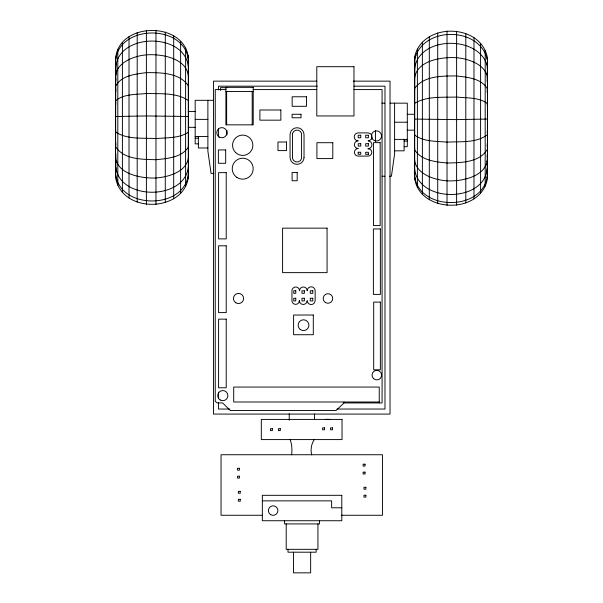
<?xml version="1.0" encoding="UTF-8"?>
<svg xmlns="http://www.w3.org/2000/svg" width="603" height="603" viewBox="0 0 603 603"><rect width="100%" height="100%" fill="white"/><g stroke="black" fill="none" stroke-linecap="round" stroke-linejoin="round"><path stroke-width="0.9" d="M115.542 177.433L115.768 65.177C110.553 19.748 191.437 18.55 188.52 63.767L188.52 170.875C191.128 211.977 122.062 216.371 115.542 177.433L115.542 57.217M414.698 56.712L414.48 171.787C411.872 212.882 480.938 217.284 487.458 178.345L487.458 58.122C481.36 22.876 422.454 22.047 414.698 56.712L414.698 179.754M487.458 58.122L487.458 178.345M115.768 167.476C111.14 211.367 190.895 212.422 188.52 168.832M115.768 167.905L115.542 175.631L116.047 177.297M188.52 169.27L188.302 176.996L187.699 178.646M414.48 66.722L414.698 58.559L415.897 55.265M487.232 68.079L487.458 59.931L486.953 58.257M115.768 162.071C112.882 201.749 189.274 202.435 188.52 163.277M115.768 162.893L115.542 169.85L116.108 171.546M188.438 166.737L188.52 164.129M414.48 72.277C414.027 35.75 479.611 33.678 487.458 66.654M414.48 71.433L414.562 68.817M487.232 73.491L487.458 65.704L486.892 64.008M115.768 154.775L115.542 160.496L116.191 162.086M188.43 158.242L188.52 155.793M414.48 79.769L414.57 77.312M487.232 80.779L487.458 75.058L486.809 73.468M115.768 153.614C113.756 173.785 140.868 178.631 155.973 177.991C169.27 177.011 189.259 171.048 188.52 154.594M414.48 80.96C414.216 60.752 441.155 56.727 456.607 57.7C469.601 58.883 489.417 65.682 487.232 81.948M115.542 148.202L115.768 144.109M188.438 146.469L188.52 144.833M414.48 90.721L414.562 89.086M487.232 91.445L487.458 87.36M115.768 142.685L115.542 146.552C123.66 159.697 142.248 159.305 155.973 159.72C167.235 158.514 181.48 157.662 188.302 147.238L188.52 143.371M414.48 92.191L414.698 88.317C423.947 75.624 442.391 76.001 456.607 75.933C467.4 77.357 481.654 78.277 487.458 89.003L487.232 92.877M371.373 136.293L371.885 133.708A5.088 5.088 0 0 1 379.445 131.846A5.088 5.088 0 0 1 379.965 139.617A5.088 5.088 0 0 1 372.224 138.78L371.636 137.59M115.542 133.798L115.768 131.612M487.232 103.942L487.458 101.756M115.768 130.022L115.542 131.967C127.12 139.723 142.625 137.801 155.973 138.554C166.745 137.59 178.91 138.471 188.302 132.306L188.52 130.369M414.48 105.193L414.698 103.249C427.082 95.907 442.708 97.543 456.607 97.045C466.843 98.199 478.85 97.083 487.458 103.595L487.232 105.533M307.183 300.656L307.048 301.666A3.92 3.92 0 0 1 299.352 300.656A3.693 3.693 0 0 1 295.651 304.349A3.693 3.693 0 0 1 291.958 300.656L291.958 290.804A3.799 3.799 0 0 1 295.756 287.005A3.799 3.799 0 0 1 299.555 290.804A3.814 3.814 0 0 1 303.369 286.99A3.814 3.814 0 0 1 307.183 290.804A3.987 3.987 0 0 1 311.171 286.817A3.987 3.987 0 0 1 315.15 290.804L315.15 300.656A3.987 3.987 0 0 1 307.319 301.688L307.146 300.942M299.224 301.613L299.389 300.942M115.542 59.509L116.047 57.858M486.953 177.704L487.458 176.046L487.232 168.388M116.108 64.084L115.542 65.742L115.768 72.579M486.892 171.471L487.458 169.812L487.232 162.976M414.698 59.064C423.11 25.62 480.651 26.321 487.458 60.421M371.538 138.871L371.938 137.914M116.191 73.95L115.542 75.496L115.768 81.036M486.809 161.604L487.458 160.066L487.232 154.519M314.472 439.285L313.409 441.004A19.319 19.319 0 0 0 311.691 454.866M353.976 89.576L382.076 89.576L382.076 402.947L343.974 402.947L336.052 410.522L230.308 410.522L222.62 402.947L217.216 402.947L215.248 401.41L215.248 89.576L225.899 89.576M368.373 140.906L369.119 140.733A3.987 3.987 0 0 0 368.086 132.894L358.235 132.894A3.987 3.987 0 0 0 354.247 136.881A3.987 3.987 0 0 0 358.235 140.868A3.814 3.814 0 0 0 354.421 144.682A3.814 3.814 0 0 0 358.235 148.496A3.799 3.799 0 0 0 354.436 152.295A3.799 3.799 0 0 0 358.235 156.094L368.086 156.094A3.693 3.693 0 0 0 371.78 152.393A3.693 3.693 0 0 0 368.086 148.7A3.92 3.92 0 0 0 369.104 140.996L368.086 140.868M368.086 148.7L369.104 148.564M316.779 81.141L213.47 81.141L213.47 414.08L390.028 414.08L390.028 81.141L353.403 81.141M317.268 86.184L218.512 86.184L218.512 89.945M353.946 86.184L384.985 86.184L384.985 409.038L337.017 409.038M253.222 89.576L316.801 89.576M225.899 91.483L253.222 91.483M213.334 100.309L195.176 100.309L195.176 143.846L198.357 143.846M381.88 103.158L384.608 103.158M390.051 103.158L407.304 103.158L407.304 146.695L404.123 146.695M188.242 111.434L195.176 111.434M407.304 114.284L414.238 114.284M195.176 119.379L207.884 119.379M394.596 122.221L407.304 122.221M188.242 127.323L195.176 127.323M407.304 130.165L414.238 130.165M195.176 136.549L207.884 136.549M195.176 138.185L198.357 138.185M394.596 139.391L407.304 139.391M404.123 141.034L407.304 141.034M207.884 147.976L198.357 147.976L198.357 136.549M394.596 150.825L404.123 150.825L404.123 139.391M213.869 173.4L211.065 173.4L207.884 151.157L207.884 100.309M382.068 176.242L384.872 176.242M389.546 176.242L391.415 176.242L394.596 153.999L394.596 103.158M379.242 401.997L233.708 401.997L233.708 387.058L379.242 387.058L379.242 402.947M229.803 409.038L218.512 409.038L218.512 402.45M262.35 500.867L331.627 500.867L331.627 507.794L341.795 507.794M262.343 515.271L221.045 515.271L221.045 454.737L382.468 454.737L382.468 515.271L341.177 515.271M368.373 148.662L369.044 148.828M487.232 119.055L456.607 119.605L414.48 119.077M188.52 116.477L146.393 115.949L115.768 116.5M414.698 177.403L415.301 179.038M187.699 56.516L188.302 58.152L188.52 65.81M485.694 54.089L486.448 56.592M299.352 300.656L299.48 301.666M487.232 130.934L487.458 132.871M115.542 102.683L115.768 104.621M487.232 132.524L487.458 134.71C476.295 143.288 460.375 141.351 447.027 142.127C436.233 141.094 423.781 141.909 414.698 135.095L414.48 132.909M188.52 102.646L188.302 100.46C176.272 92.327 160.292 93.978 146.393 93.48C136.142 94.709 123.796 93.684 115.542 100.852L115.768 103.03M487.232 143.589L487.458 147.464M414.48 144.275L414.562 145.828M188.438 89.726L188.52 91.279M115.542 88.091L115.768 91.965M487.232 145.022L487.458 149.107C479.717 162.704 460.858 162.697 447.027 163.014C435.652 161.808 421.248 160.617 414.698 149.838L414.48 145.745M188.52 89.817L188.302 85.724C179.408 72.556 160.7 72.616 146.393 72.639C135.471 74.063 121.06 75.375 115.542 86.448L115.768 90.54M414.48 155.506L414.555 157.353M188.445 78.209L188.52 80.056M487.232 155.687C489.44 176.076 462.463 181.631 447.027 180.847C433.467 179.898 413.575 173.325 414.48 156.697M188.52 78.857C189.01 58.416 162.147 53.712 146.393 54.843C133.112 56.019 113.454 63.443 115.768 79.867M487.232 163.805C490.382 204.515 412.301 204.749 414.48 164.189M188.438 68.802L188.52 71.365M188.52 70.521C189.538 30.693 112.603 31.431 115.768 71.757M487.232 168.81C491.965 213.274 411.419 214.02 414.48 169.744M188.52 65.373C190.97 21.195 110.492 22.643 115.768 67.167M485.196 50.381L485.196 186.086M480.599 43.393L480.599 193.073M473.981 37.627L473.981 198.839M465.802 33.489L465.802 202.977M456.607 31.243L456.607 205.224M447.027 31.062L447.027 205.404M437.718 32.939L437.718 203.528M429.306 36.76L429.306 199.706M422.379 42.263L422.379 194.204M417.397 49.069L417.397 187.397M375.526 130.331L375.526 141.577M343.974 401.997L343.974 402.947M319.552 520.736L319.552 523.917L284.593 523.917L284.593 520.736M317.932 523.917L317.932 549.333L286.206 549.333L286.206 523.917M316.153 549.333L316.153 552.197L287.993 552.197L287.993 549.333M314.472 413.922L314.472 419.56M310.651 552.197L310.651 572.85L293.495 572.85L293.495 552.197M289.252 413.688L289.252 420.253M252.197 91.483L252.197 124.844M226.954 87.706L220.6 87.601L220.6 90.458M226.954 130.293L226.954 134.982M226.645 91.483L226.645 124.844M218.512 128.537L218.512 137.009M218.512 392.093L218.512 398.681M188.302 55.808L188.302 178.842M185.603 48.157L185.603 186.485M180.621 41.351L180.621 193.292M173.694 35.856L173.694 198.794M165.282 32.034L165.282 202.616M155.973 30.15L155.973 204.5M146.393 30.338L146.393 204.311M137.198 32.577L137.198 202.073M129.019 36.723L129.019 197.927M122.401 42.481L122.401 192.161M117.804 49.476L117.804 185.174M325.062 419.613A9.535 9.535 0 0 1 329.992 419.613M290.179 439.489A33.421 33.421 0 0 1 291.603 454.783M295.764 298.251L295.749 300.942L293.744 300.942L293.744 298.251L295.764 298.251M295.802 290.782L295.787 293.314L293.744 293.314L293.744 290.774L295.802 290.782M358.212 152.242L358.205 154.308L360.745 154.308L360.745 152.257L358.212 152.242M292.508 133.519L292.508 158.574A4.696 4.696 0 0 0 301.568 158.574L301.568 133.519A4.696 4.696 0 0 0 292.508 133.519M353.976 66.692L316.801 66.692L316.801 115.949L353.976 115.949L353.976 66.692M253.222 87.352L225.899 87.352L225.899 124.844L253.222 124.844L253.222 87.352M306.467 96.774L292.161 96.774L292.161 106.309L306.467 106.309L306.467 96.774M280.862 109.995L259.893 109.995L259.893 120.163L280.862 120.163L280.862 109.995M301.003 114.276L292.101 114.276L292.101 117.773L301.003 117.773L301.003 114.276M360.745 135.238L358.205 135.238L358.205 137.786L360.745 137.786L360.745 135.238M368.373 135.238L365.682 135.238L365.682 137.786L368.373 137.786L368.373 135.238M286.546 142.014L277.968 142.014L277.968 150.592L286.546 150.592L286.546 142.014M332.796 142.7L316.907 142.7L316.907 158.589L332.796 158.589L332.796 142.7M380.161 142.64L373.491 142.64L373.491 225.582L380.161 225.582L380.161 142.64M360.745 143.687L358.235 143.687L358.235 146.092L360.745 146.092L360.745 143.687M368.373 143.687L365.682 143.687L365.682 146.092L368.373 146.092L368.373 143.687M225.68 149.928L218.376 149.928L218.376 163.277L225.68 163.277L225.68 149.928M368.373 154.308L365.682 154.308L365.682 152.288L368.373 152.303L368.373 154.308M297.181 172.526L292.101 172.526L292.101 180.757L297.181 180.757L297.181 172.526M226.223 172.646L218.595 172.646L218.595 238.894L226.223 238.894L226.223 172.646M327.075 228.153L282.588 228.153L282.588 272.639L327.075 272.639L327.075 228.153M380.372 228.944L373.378 228.944L373.378 294.4L380.372 294.4L380.372 228.944M226.223 245.813L218.595 245.813L218.595 312.61L226.223 312.61L226.223 245.813M304.364 290.804L301.96 290.804L301.96 293.314L304.364 293.314L304.364 290.804M312.806 290.774L310.266 290.774L310.266 293.314L312.806 293.314L312.806 290.774M304.364 298.251L301.96 298.251L301.96 300.942L304.364 300.942L304.364 298.251M312.806 298.251L310.266 298.251L310.266 300.942L312.806 300.942L312.806 298.251M380.372 302.111L373.694 302.111L373.694 369.797L380.372 369.797L380.372 302.111M313.304 315.022L293.601 315.022L293.601 334.725L313.304 334.725L313.304 315.022M226.223 319.138L218.595 319.138L218.595 387.774L226.223 387.774L226.223 319.138M342.029 419.409L261.318 419.409L261.318 439.587L342.029 439.587L342.029 419.409M324.512 427.866L322.605 427.866L322.605 429.773L324.512 429.773L324.512 427.866M332.457 427.866L330.55 427.866L330.55 429.773L332.457 429.773L332.457 427.866M272.337 428.703L270.43 428.703L270.43 430.61L272.337 430.61L272.337 428.703M280.282 428.703L278.375 428.703L278.375 430.61L280.282 430.61L280.282 428.703M365.026 464.182L363.119 464.182L363.119 466.089L365.026 466.089L365.026 464.182M239.406 468.26L237.499 468.26L237.499 470.167L239.406 470.167L239.406 468.26M365.026 472.126L363.119 472.126L363.119 474.033L365.026 474.033L365.026 472.126M239.406 476.204L237.499 476.204L237.499 478.111L239.406 478.111L239.406 476.204M365.87 487.277L363.963 487.277L363.963 489.184L365.87 489.184L365.87 487.277M240.25 491.355L238.343 491.355L238.343 493.262L240.25 493.262L240.25 491.355M365.87 495.221L363.963 495.221L363.963 497.128L365.87 497.128L365.87 495.221M341.795 495.312L262.35 495.312L262.35 520.736L341.795 520.736L341.795 495.312M240.25 499.299L238.343 499.299L238.343 501.206L240.25 501.206L240.25 499.299M304.033 157.36L304.033 134.733A6.987 6.987 0 0 0 297.038 127.746A6.987 6.987 0 0 0 290.051 134.733L290.051 157.36A6.987 6.987 0 0 0 297.038 164.348A6.987 6.987 0 0 0 304.033 157.36M270.762 514.713A4.764 4.764 0 0 0 277.908 510.59A4.764 4.764 0 0 0 270.762 506.46A4.764 4.764 0 0 0 270.762 514.713M373.453 378.503A4.764 4.764 0 0 0 381.428 376.37A4.764 4.764 0 0 0 375.586 370.528A4.764 4.764 0 0 0 373.453 378.503M220.223 400A5.088 5.088 0 0 0 227.896 395.689A5.088 5.088 0 0 0 220.329 391.189A5.088 5.088 0 0 0 220.223 400M219.319 137.092A5.088 5.088 0 0 0 226.947 132.683A5.088 5.088 0 0 0 219.319 128.281A5.088 5.088 0 0 0 219.319 137.092M325.575 302.608A4.764 4.764 0 0 0 332.728 298.485A4.764 4.764 0 0 0 325.575 294.354A4.764 4.764 0 0 0 325.575 302.608M235.879 302.819A5.088 5.088 0 0 0 243.612 298.606A5.088 5.088 0 0 0 236.097 294.015A5.088 5.088 0 0 0 235.879 302.819M300.256 329.479A5.404 5.404 0 0 0 308.887 325.861A5.404 5.404 0 0 0 301.44 320.201A5.404 5.404 0 0 0 300.256 329.479M235.75 152.672A10.168 10.168 0 0 0 252.612 147.577A10.168 10.168 0 0 0 239.768 135.524A10.168 10.168 0 0 0 235.75 152.672M236.851 177.38A10.485 10.485 0 0 0 253.17 169.405A10.485 10.485 0 0 0 238.11 159.26A10.485 10.485 0 0 0 236.851 177.38"/></g></svg>
